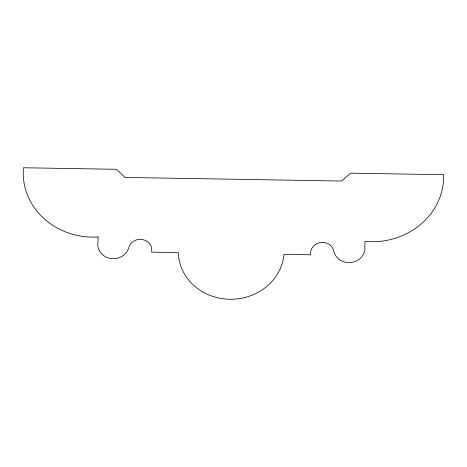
<?xml version="1.0" encoding="UTF-8"?>
<svg xmlns="http://www.w3.org/2000/svg" width="467" height="467" viewBox="0 0 467 467"><rect width="100%" height="100%" fill="white"/><g stroke="black" fill="none" stroke-linecap="round" stroke-linejoin="round"><path stroke-width="0.7" d="M98.123 236.962L97.977 241.97A15.744 14.395 -2.8 0 0 109.873 258.344A15.744 14.395 -2.8 0 0 128.565 248.327A11.675 10.677 -2.8 0 1 141.297 239.384A11.675 10.677 -2.8 0 1 151.74 250.365L151.687 252.162L178.289 252.6A52.899 48.364 -2.8 0 0 229.787 299.248A52.899 48.364 -2.8 0 0 283.971 254.352L310.573 254.795L310.625 252.997A11.675 10.677 -2.8 0 1 321.71 242.373A11.675 10.677 -2.8 0 1 333.899 251.731A15.744 14.395 -2.8 0 0 351.984 262.355A15.744 14.395 -2.8 0 0 364.832 246.389L364.978 241.386A70.756 64.691 -2.8 0 0 443.65 174.716L350.554 173.175L341.564 181.038L125.057 177.448L116.54 169.293L23.443 167.752A70.756 64.691 -2.8 0 0 98.123 236.962"/></g></svg>
